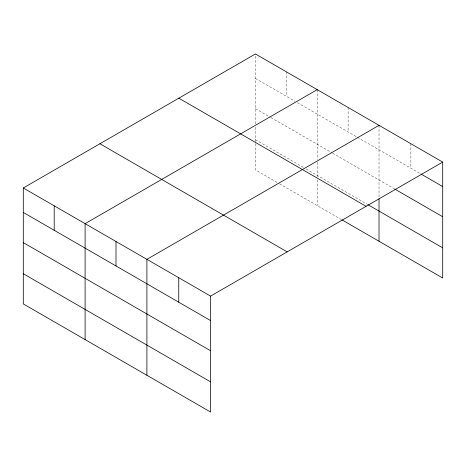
<?xml version="1.0" encoding="UTF-8"?>
<svg xmlns="http://www.w3.org/2000/svg" width="466" height="466" viewBox="0 0 466 466"><rect width="100%" height="100%" fill="white"/><g stroke="black" fill="none" stroke-linecap="round" stroke-linejoin="round"><path stroke-width="0.35" stroke-dasharray="2.33 1.75" d="M255.42 123.805L255.42 53.963M255.42 78.434L294.972 101.268M297.442 102.695L356.775 136.952M357.393 137.307L420.227 173.585M255.42 108.619L270.251 117.182M270.868 117.537L332.054 152.86M332.672 153.221L394.009 188.631M255.42 139.713L303.622 167.544M306.098 168.972L367.284 204.3M277.049 182.387L255.42 169.898L255.42 126.694M279.518 183.814L341.322 219.498M410.861 143.709L410.861 168.179M379.021 125.325L379.021 197.339M348.119 107.489L348.119 131.954M317.224 89.647L317.224 159.483M317.224 162.378L317.224 176.835M317.224 179.707L317.224 205.582M286.322 71.805L286.322 96.276"/><path stroke-width="0.7" d="M442.7 162.092L255.42 53.963L23.3 187.979L23.3 303.908L210.58 412.037L210.58 296.102L442.7 162.092L442.7 278.021L341.945 219.853M317.224 89.647L85.103 223.657L85.103 339.592M379.021 125.325L146.906 259.341L146.906 375.276M420.85 173.946L442.7 186.557M394.632 188.992L442.7 216.742M367.901 204.656L442.7 247.842M178.822 98.186L366.101 206.316M99.899 143.749L287.178 251.879M23.3 187.979L210.58 296.102M23.3 212.444L210.58 320.573M23.3 242.629L210.58 350.752M23.3 273.728L210.58 381.852M379.021 198.784L379.021 241.26M178.746 277.719L178.746 302.189M116.005 241.499L116.005 265.97M54.202 205.815L54.202 230.286"/></g></svg>
